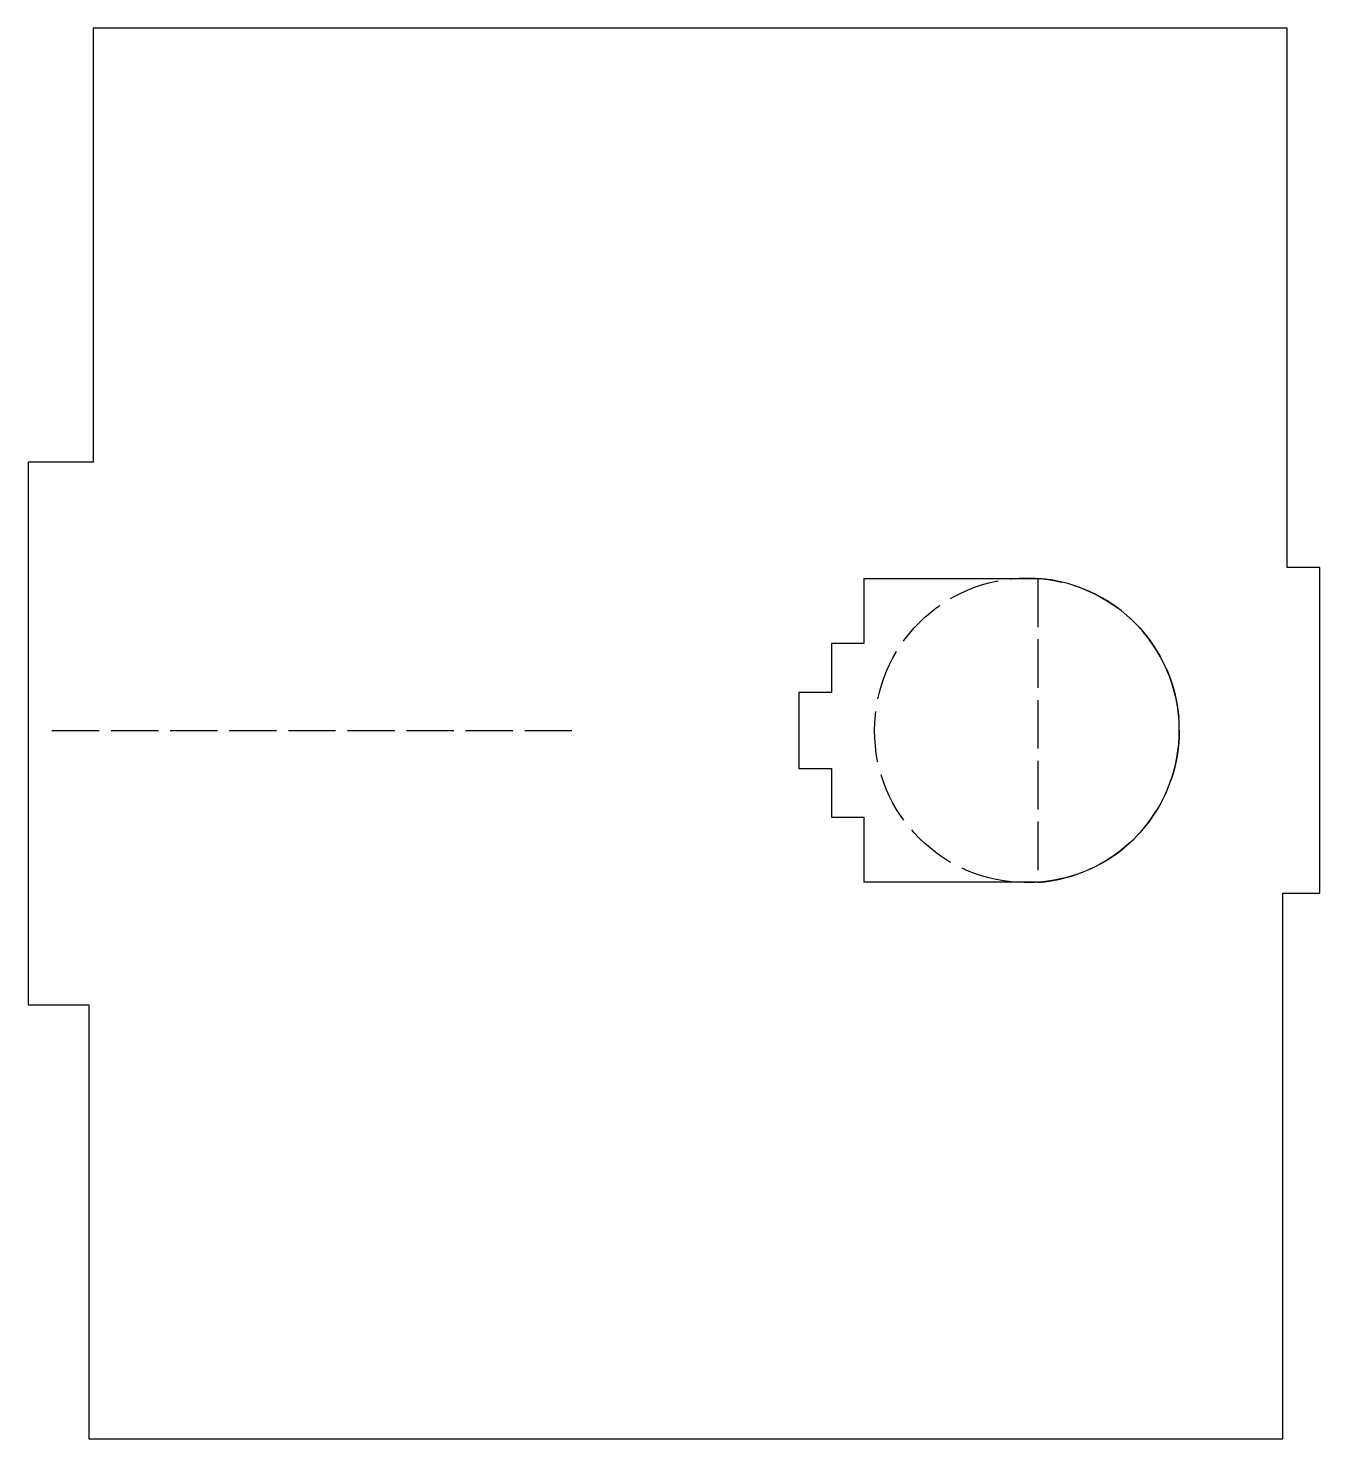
# Model space of a CAD drawing. Header units: millimetres. Extents: x 38 to 157, y 39 to 169.
import ezdxf

# ---------------------------------------------------------------- set-up
doc = ezdxf.new("R2010")
doc.units = ezdxf.units.MM
doc.linetypes.add('DASHED', pattern=[0.2067, 0.1654, -0.0413])

msp = doc.modelspace()

# ---------------------------------------------------------------- linework, layer by layer
for p, q in [((114.64, 118.18), (130.66, 118.18)), ((114.64, 118.18), (130.66, 118.18)), ((130.66, 90.18), (114.64, 90.18)), ((130.66, 90.18), (114.64, 90.18))]:
    msp.add_line(p, q)
at = {"color": 190, "linetype": 'DASHED', "lineweight": 25, "ltscale": 27.092405, "true_color": 0x8018ff}
msp.add_line((130.66, 118.18), (130.66, 90.18), dxfattribs=at)
at = {"color": 190, "linetype": 'DASHED', "lineweight": 25, "ltscale": 26.339838, "true_color": 0x8018ff}
msp.add_line((39.83, 104.18), (88.83, 104.18), dxfattribs=at)
at = {"flags": 128}
msp.add_lwpolyline([(153.64, 119.18), (153.64, 168.89), (43.64, 168.89), (43.64, 128.89), (37.64, 128.89), (37.64, 78.89), (43.24, 78.89), (43.24, 38.89), (153.24, 38.89), (153.24, 89.18)], dxfattribs=at)
for points in [[(153.24, 89.18), (156.64, 89.18), (156.64, 119.18), (153.64, 119.18)], [(114.64, 118.18), (114.64, 112.18), (111.64, 112.18), (111.64, 107.68), (108.64, 107.68), (108.64, 100.68), (111.64, 100.68), (111.64, 96.18), (114.64, 96.18), (114.64, 90.18)], [(114.64, 118.18), (114.64, 112.18), (111.64, 112.18), (111.64, 107.68), (108.64, 107.68), (108.64, 100.68), (111.64, 100.68), (111.64, 96.18), (114.64, 96.18), (114.64, 90.18)], [(114.64, 118.18), (114.64, 112.18), (111.64, 112.18), (111.64, 107.68), (108.64, 107.68), (108.64, 100.68), (111.64, 100.68), (111.64, 96.18), (114.64, 96.18), (114.64, 90.18)]]:
    msp.add_lwpolyline(points)
at = {"color": 190, "linetype": 'DASHED', "lineweight": 25, "ltscale": 28.443382, "true_color": 0x8018ff}
msp.add_circle((129.66, 104.18), 14.04, dxfattribs=at)
for start, end in [(354.8633, 85.9144), (274.0856, 354.8633)]:
    msp.add_arc((129.66, 104.18), 14.04, start, end)

doc.saveas('drawing.dxf')
